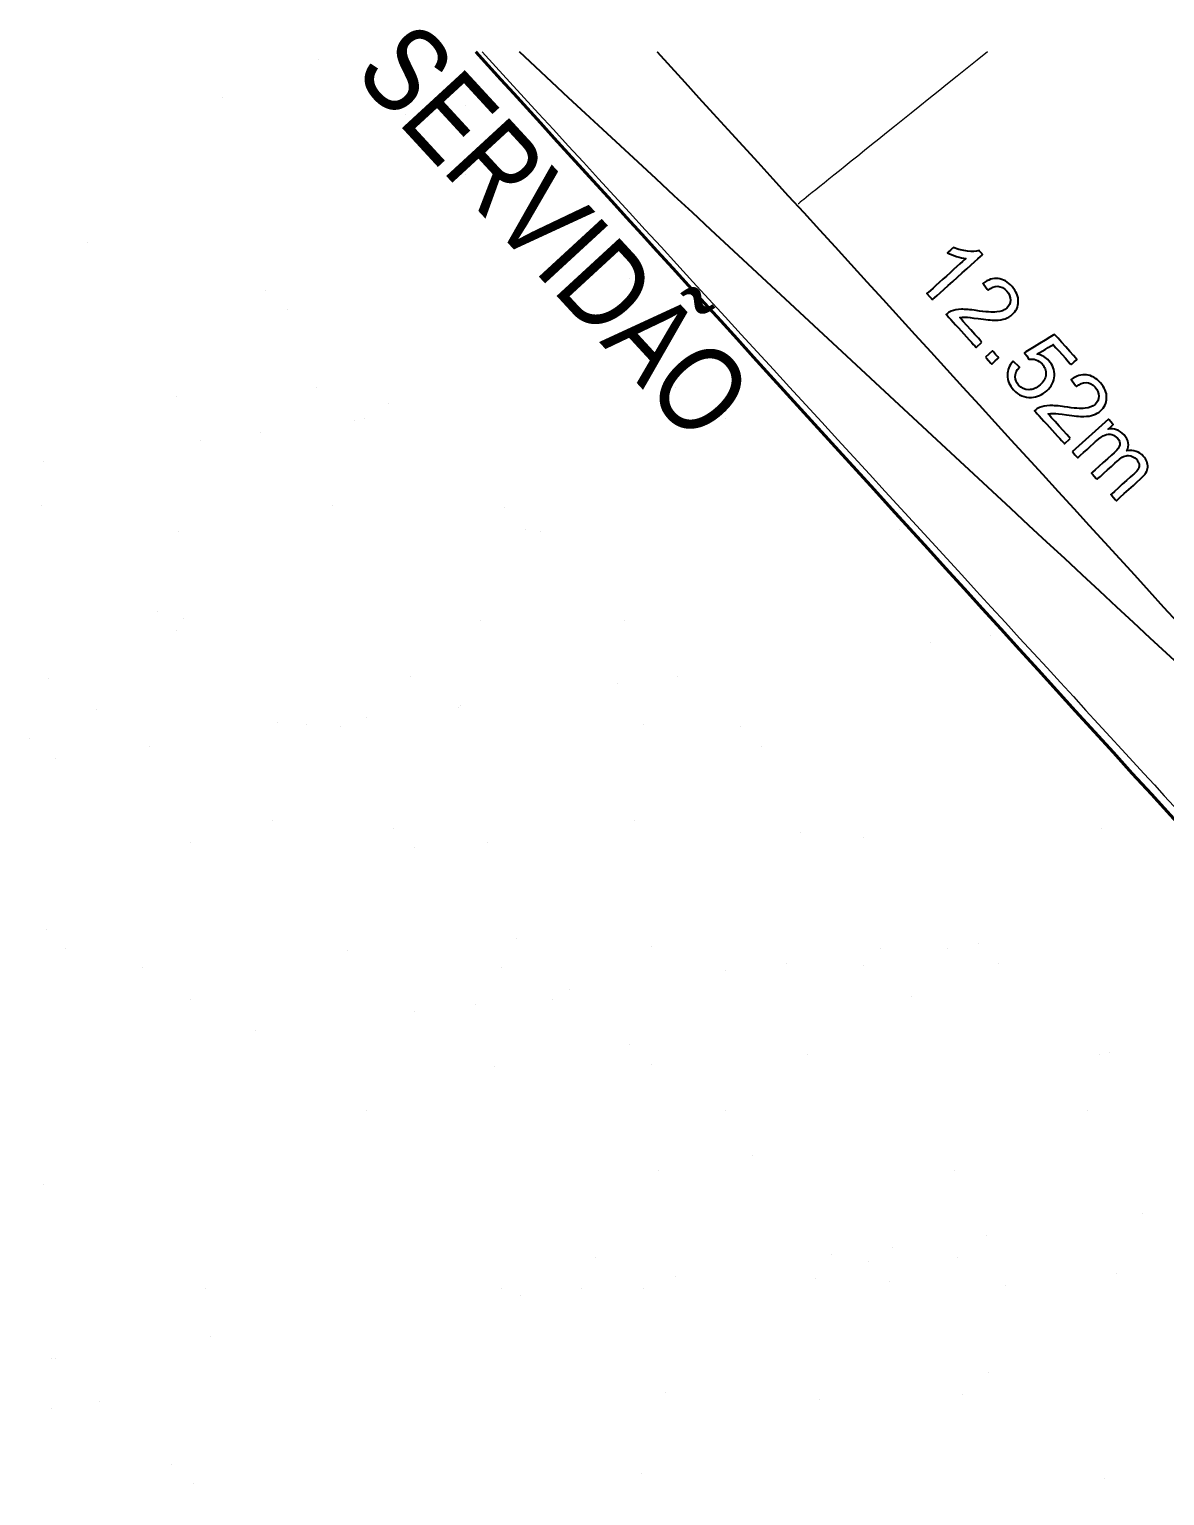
# Model space of a CAD drawing. Header units: millimetres. Extents: x 4360 to 8806, y 1896 to 3880.
# Drawn here: x 4554.8 to 4565.33, y 1941.24 to 1954.84 of the extents above; entities that cross this region are included whole.
import ezdxf

# ---------------------------------------------------------------- set-up
doc = ezdxf.new("R2010")
doc.units = ezdxf.units.MM
doc.styles.add('vinicius', font='ARIALN.TTF')

msp = doc.modelspace()

# ---------------------------------------------------------------- linework, layer by layer
at = {"lineweight": 30}
for points in [[(4557.47996, 1954.56521), (4557.47996, 1954.56521), (4557.47996, 1954.56521), (4557.47996, 1954.56521)], [(4556.58553, 1954.20746), (4556.58553, 1954.20746), (4556.58553, 1954.20746), (4556.58553, 1954.20746)], [(4558.84396, 1954.14037), (4558.84396, 1954.14037), (4558.84396, 1954.14037), (4558.84396, 1954.14037)], [(4558.28495, 1954.05095), (4558.28495, 1954.05095), (4558.28495, 1954.05095), (4558.28495, 1954.05095)], [(4558.84396, 1953.49189), (4558.84396, 1953.49189), (4558.84396, 1953.49189), (4558.84396, 1953.49189)], [(4555.3333, 1952.86579), (4555.3333, 1952.86579), (4555.3333, 1952.86579), (4555.3333, 1952.86579)], [(4560.36453, 1952.53038), (4560.36453, 1952.53038), (4560.36453, 1952.53038), (4560.36453, 1952.53038)], [(4556.98803, 1952.41856), (4556.98803, 1952.41856), (4556.98803, 1952.41856), (4556.98803, 1952.41856)], [(4557.18928, 1952.2397), (4557.18928, 1952.2397), (4557.18928, 1952.2397), (4557.18928, 1952.2397)], [(4557.45761, 1951.52413), (4557.45761, 1951.52413), (4557.45761, 1951.52413), (4557.45761, 1951.52413)], [(4560.69994, 1951.59122), (4560.69994, 1951.59122), (4560.69994, 1951.59122), (4560.69994, 1951.59122)], [(4560.78937, 1951.52413), (4560.78937, 1951.52413), (4560.78937, 1951.52413), (4560.78937, 1951.52413)], [(4556.16064, 1951.43471), (4556.16064, 1951.43471), (4556.16064, 1951.43471), (4556.16064, 1951.43471)], [(4558.12844, 1951.36762), (4558.12844, 1951.36762), (4558.12844, 1951.36762), (4558.12844, 1951.36762)], [(4557.81537, 1951.21106), (4557.81537, 1951.21106), (4557.81537, 1951.21106), (4557.81537, 1951.21106)], [(4557.9048, 1951.23346), (4557.9048, 1951.23346), (4557.9048, 1951.23346), (4557.9048, 1951.23346)], [(4561.25895, 1951.23346), (4561.25895, 1951.23346), (4561.25895, 1951.23346), (4561.25895, 1951.23346)], [(4556.38428, 1951.03221), (4556.38428, 1951.03221), (4556.38428, 1951.03221), (4556.38428, 1951.03221)], [(4556.94329, 1951.09929), (4556.94329, 1951.09929), (4556.94329, 1951.09929), (4556.94329, 1951.09929)], [(4554.9308, 1950.83096), (4554.9308, 1950.83096), (4554.9308, 1950.83096), (4554.9308, 1950.83096)], [(4554.90846, 1950.42846), (4554.90846, 1950.42846), (4554.90846, 1950.42846), (4554.90846, 1950.42846)], [(4557.61412, 1950.42846), (4557.61412, 1950.42846), (4557.61412, 1950.42846), (4557.61412, 1950.42846)], [(4559.20177, 1950.40607), (4559.20177, 1950.40607), (4559.20177, 1950.40607), (4559.20177, 1950.40607)], [(4556.18303, 1950.18247), (4556.18303, 1950.18247), (4556.18303, 1950.18247), (4556.18303, 1950.18247)], [(4559.40302, 1950.20482), (4559.40302, 1950.20482), (4559.40302, 1950.20482), (4559.40302, 1950.20482)], [(4559.53719, 1950.18247), (4559.53719, 1950.18247), (4559.53719, 1950.18247), (4559.53719, 1950.18247)], [(4562.86894, 1950.20482), (4562.86894, 1950.20482), (4562.86894, 1950.20482), (4562.86894, 1950.20482)], [(4555.98178, 1949.44456), (4555.98178, 1949.44456), (4555.98178, 1949.44456), (4555.98178, 1949.44456)], [(4556.22772, 1949.37748), (4556.22772, 1949.37748), (4556.22772, 1949.37748), (4556.22772, 1949.37748)], [(4558.97813, 1949.35513), (4558.97813, 1949.35513), (4558.97813, 1949.35513), (4558.97813, 1949.35513)], [(4560.31979, 1949.35513), (4560.31979, 1949.35513), (4560.31979, 1949.35513), (4560.31979, 1949.35513)], [(4556.16064, 1949.26565), (4556.16064, 1949.26565), (4556.16064, 1949.26565), (4556.16064, 1949.26565)], [(4563.71868, 1949.22097), (4563.71868, 1949.22097), (4563.71868, 1949.22097), (4563.71868, 1949.22097)], [(4563.15967, 1949.15388), (4563.15967, 1949.15388), (4563.15967, 1949.15388), (4563.15967, 1949.15388)], [(4554.97554, 1948.81847), (4554.97554, 1948.81847), (4554.97554, 1948.81847), (4554.97554, 1948.81847)], [(4558.32969, 1948.84081), (4558.32969, 1948.84081), (4558.32969, 1948.84081), (4558.32969, 1948.84081)], [(4560.81176, 1948.84081), (4560.81176, 1948.84081), (4560.81176, 1948.84081), (4560.81176, 1948.84081)], [(4560.2527, 1948.77373), (4560.2527, 1948.77373), (4560.2527, 1948.77373), (4560.2527, 1948.77373)], [(4555.42272, 1948.52774), (4555.42272, 1948.52774), (4555.42272, 1948.52774), (4555.42272, 1948.52774)], [(4558.77688, 1948.55014), (4558.77688, 1948.55014), (4558.77688, 1948.55014), (4558.77688, 1948.55014)], [(4558.79927, 1948.57248), (4558.79927, 1948.57248), (4558.79927, 1948.57248), (4558.79927, 1948.57248)], [(4557.0998, 1948.41597), (4557.0998, 1948.41597), (4557.0998, 1948.41597), (4557.0998, 1948.41597)], [(4557.36813, 1948.39357), (4557.36813, 1948.39357), (4557.36813, 1948.39357), (4557.36813, 1948.39357)], [(4557.92719, 1948.46066), (4557.92719, 1948.46066), (4557.92719, 1948.46066), (4557.92719, 1948.46066)], [(4560.49869, 1948.39357), (4560.49869, 1948.39357), (4560.49869, 1948.39357), (4560.49869, 1948.39357)], [(4554.79663, 1948.25941), (4554.79663, 1948.25941), (4554.79663, 1948.25941), (4554.79663, 1948.25941)], [(4557.6812, 1948.37123), (4557.6812, 1948.37123), (4557.6812, 1948.37123), (4557.6812, 1948.37123)], [(4561.39312, 1948.37123), (4561.39312, 1948.37123), (4561.39312, 1948.37123), (4561.39312, 1948.37123)], [(4555.9147, 1948.19232), (4555.9147, 1948.19232), (4555.9147, 1948.19232), (4555.9147, 1948.19232)], [(4561.59437, 1948.19232), (4561.59437, 1948.19232), (4561.59437, 1948.19232), (4561.59437, 1948.19232)], [(4555.04262, 1948.08055), (4555.04262, 1948.08055), (4555.04262, 1948.08055), (4555.04262, 1948.08055)], [(4557.05511, 1947.49915), (4557.05511, 1947.49915), (4557.05511, 1947.49915), (4557.05511, 1947.49915)], [(4558.17313, 1947.43207), (4558.17313, 1947.43207), (4558.17313, 1947.43207), (4558.17313, 1947.43207)], [(4560.40927, 1947.49915), (4560.40927, 1947.49915), (4560.40927, 1947.49915), (4560.40927, 1947.49915)], [(4564.74727, 1947.43207), (4564.74727, 1947.43207), (4564.74727, 1947.43207), (4564.74727, 1947.43207)], [(4556.2948, 1947.2979), (4556.2948, 1947.2979), (4556.2948, 1947.2979), (4556.2948, 1947.2979)], [(4559.04521, 1947.2979), (4559.04521, 1947.2979), (4559.04521, 1947.2979), (4559.04521, 1947.2979)], [(4561.95218, 1947.38733), (4561.95218, 1947.38733), (4561.95218, 1947.38733), (4561.95218, 1947.38733)], [(4562.53353, 1947.34264), (4562.53353, 1947.34264), (4562.53353, 1947.34264), (4562.53353, 1947.34264)], [(4558.37438, 1947.25316), (4558.37438, 1947.25316), (4558.37438, 1947.25316), (4558.37438, 1947.25316)], [(4554.95314, 1946.4929), (4554.95314, 1946.4929), (4554.95314, 1946.4929), (4554.95314, 1946.4929)], [(4559.31354, 1946.40348), (4559.31354, 1946.40348), (4559.31354, 1946.40348), (4559.31354, 1946.40348)], [(4563.60686, 1946.35874), (4563.60686, 1946.35874), (4563.60686, 1946.35874), (4563.60686, 1946.35874)], [(4555.13205, 1946.314), (4555.13205, 1946.314), (4555.13205, 1946.314), (4555.13205, 1946.314)], [(4557.74829, 1946.29166), (4557.74829, 1946.29166), (4557.74829, 1946.29166), (4557.74829, 1946.29166)], [(4560.56578, 1946.3364), (4560.56578, 1946.3364), (4560.56578, 1946.3364), (4560.56578, 1946.3364)], [(4562.69009, 1946.314), (4562.69009, 1946.314), (4562.69009, 1946.314), (4562.69009, 1946.314)], [(4563.31618, 1946.314), (4563.31618, 1946.314), (4563.31618, 1946.314), (4563.31618, 1946.314)], [(4555.84762, 1946.13515), (4555.84762, 1946.13515), (4555.84762, 1946.13515), (4555.84762, 1946.13515)], [(4559.17938, 1946.13515), (4559.17938, 1946.13515), (4559.17938, 1946.13515), (4559.17938, 1946.13515)], [(4561.25895, 1946.11275), (4561.25895, 1946.11275), (4561.25895, 1946.11275), (4561.25895, 1946.11275)], [(4561.81801, 1946.17983), (4561.81801, 1946.17983), (4561.81801, 1946.17983), (4561.81801, 1946.17983)], [(4562.53353, 1946.15749), (4562.53353, 1946.15749), (4562.53353, 1946.15749), (4562.53353, 1946.15749)], [(4563.78576, 1946.17983), (4563.78576, 1946.17983), (4563.78576, 1946.17983), (4563.78576, 1946.17983)], [(4556.2948, 1945.84442), (4556.2948, 1945.84442), (4556.2948, 1945.84442), (4556.2948, 1945.84442)], [(4558.93344, 1945.79973), (4558.93344, 1945.79973), (4558.93344, 1945.79973), (4558.93344, 1945.79973)], [(4559.64896, 1945.84442), (4559.64896, 1945.84442), (4559.64896, 1945.84442), (4559.64896, 1945.84442)], [(4559.80552, 1945.9339), (4559.80552, 1945.9339), (4559.80552, 1945.9339), (4559.80552, 1945.9339)], [(4562.98077, 1945.86681), (4562.98077, 1945.86681), (4562.98077, 1945.86681), (4562.98077, 1945.86681)], [(4558.37438, 1945.73265), (4558.37438, 1945.73265), (4558.37438, 1945.73265), (4558.37438, 1945.73265)], [(4556.89855, 1945.55374), (4556.89855, 1945.55374), (4556.89855, 1945.55374), (4556.89855, 1945.55374)], [(4560.36453, 1945.41958), (4560.36453, 1945.41958), (4560.36453, 1945.41958), (4560.36453, 1945.41958)], [(4562.01926, 1945.33015), (4562.01926, 1945.33015), (4562.01926, 1945.33015), (4562.01926, 1945.33015)], [(4564.72493, 1945.33015), (4564.72493, 1945.33015), (4564.72493, 1945.33015), (4564.72493, 1945.33015)], [(4564.81435, 1945.35249), (4564.81435, 1945.35249), (4564.81435, 1945.35249), (4564.81435, 1945.35249)], [(4559.11229, 1945.21833), (4559.11229, 1945.21833), (4559.11229, 1945.21833), (4559.11229, 1945.21833)], [(4560.56578, 1945.24067), (4560.56578, 1945.24067), (4560.56578, 1945.24067), (4560.56578, 1945.24067)], [(4557.92719, 1944.81583), (4557.92719, 1944.81583), (4557.92719, 1944.81583), (4557.92719, 1944.81583)], [(4561.25895, 1944.81583), (4561.25895, 1944.81583), (4561.25895, 1944.81583), (4561.25895, 1944.81583)], [(4564.6131, 1944.81583), (4564.6131, 1944.81583), (4564.6131, 1944.81583), (4564.6131, 1944.81583)], [(4561.50494, 1944.39099), (4561.50494, 1944.39099), (4561.50494, 1944.39099), (4561.50494, 1944.39099)], [(4560.63286, 1944.25682), (4560.63286, 1944.25682), (4560.63286, 1944.25682), (4560.63286, 1944.25682)], [(4563.38326, 1944.25682), (4563.38326, 1944.25682), (4563.38326, 1944.25682), (4563.38326, 1944.25682)], [(4554.9308, 1944.12265), (4554.9308, 1944.12265), (4554.9308, 1944.12265), (4554.9308, 1944.12265)], [(4565.12742, 1943.85432), (4565.12742, 1943.85432), (4565.12742, 1943.85432), (4565.12742, 1943.85432)], [(4563.67394, 1943.65307), (4563.67394, 1943.65307), (4563.67394, 1943.65307), (4563.67394, 1943.65307)], [(4562.80186, 1943.54125), (4562.80186, 1943.54125), (4562.80186, 1943.54125), (4562.80186, 1943.54125)], [(4560.05145, 1943.45182), (4560.05145, 1943.45182), (4560.05145, 1943.45182), (4560.05145, 1943.45182)], [(4562.24285, 1943.47417), (4562.24285, 1943.47417), (4562.24285, 1943.47417), (4562.24285, 1943.47417)], [(4562.57827, 1943.40708), (4562.57827, 1943.40708), (4562.57827, 1943.40708), (4562.57827, 1943.40708)], [(4563.40561, 1943.45182), (4563.40561, 1943.45182), (4563.40561, 1943.45182), (4563.40561, 1943.45182)], [(4560.78937, 1943.27292), (4560.78937, 1943.27292), (4560.78937, 1943.27292), (4560.78937, 1943.27292)], [(4562.08634, 1943.25057), (4562.08634, 1943.25057), (4562.08634, 1943.25057), (4562.08634, 1943.25057)], [(4562.77952, 1943.22818), (4562.77952, 1943.22818), (4562.77952, 1943.22818), (4562.77952, 1943.22818)], [(4564.88143, 1943.29526), (4564.88143, 1943.29526), (4564.88143, 1943.29526), (4564.88143, 1943.29526)], [(4556.42897, 1943.1611), (4556.42897, 1943.1611), (4556.42897, 1943.1611), (4556.42897, 1943.1611)], [(4559.17938, 1943.1611), (4559.17938, 1943.1611), (4559.17938, 1943.1611), (4559.17938, 1943.1611)], [(4559.35828, 1943.09401), (4559.35828, 1943.09401), (4559.35828, 1943.09401), (4559.35828, 1943.09401)], [(4559.91729, 1943.1611), (4559.91729, 1943.1611), (4559.91729, 1943.1611), (4559.91729, 1943.1611)], [(4560.49869, 1943.1611), (4560.49869, 1943.1611), (4560.49869, 1943.1611), (4560.49869, 1943.1611)], [(4563.85285, 1943.18349), (4563.85285, 1943.18349), (4563.85285, 1943.18349), (4563.85285, 1943.18349)], [(4556.47371, 1942.71391), (4556.47371, 1942.71391), (4556.47371, 1942.71391), (4556.47371, 1942.71391)], [(4554.99788, 1942.51266), (4554.99788, 1942.51266), (4554.99788, 1942.51266), (4554.99788, 1942.51266)], [(4555.04262, 1942.51266), (4555.04262, 1942.51266), (4555.04262, 1942.51266), (4555.04262, 1942.51266)], [(4563.69634, 1942.37849), (4563.69634, 1942.37849), (4563.69634, 1942.37849), (4563.69634, 1942.37849)], [(4560.69994, 1942.19959), (4560.69994, 1942.19959), (4560.69994, 1942.19959), (4560.69994, 1942.19959)], [(4562.13103, 1942.13251), (4562.13103, 1942.13251), (4562.13103, 1942.13251), (4562.13103, 1942.13251)], [(4563.45035, 1942.17725), (4563.45035, 1942.17725), (4563.45035, 1942.17725), (4563.45035, 1942.17725)], [(4554.99788, 1942.04308), (4554.99788, 1942.04308), (4554.99788, 1942.04308), (4554.99788, 1942.04308)], [(4555.44512, 1942.11016), (4555.44512, 1942.11016), (4555.44512, 1942.11016), (4555.44512, 1942.11016)], [(4556.11595, 1941.52876), (4556.11595, 1941.52876), (4556.11595, 1941.52876), (4556.11595, 1941.52876)], [(4556.3172, 1941.34985), (4556.3172, 1941.34985), (4556.3172, 1941.34985), (4556.3172, 1941.34985)], [(4560.47635, 1941.43933), (4560.47635, 1941.43933), (4560.47635, 1941.43933), (4560.47635, 1941.43933)], [(4564.76966, 1941.39459), (4564.76966, 1941.39459), (4564.76966, 1941.39459), (4564.76966, 1941.39459)]]:
    msp.add_open_spline(points, degree=3, dxfattribs=at)
at = {"lineweight": 40}
msp.add_open_spline([(4558.9403, 1954.63331), (4563.78131, 1949.31276), (4575.95014, 1935.93852), (4575.95014, 1935.93852), (4575.95014, 1935.93852), (4575.95014, 1935.93852), (4583.77651, 1922.36535), (4583.77651, 1922.36535)], degree=3, knots=[0.533151737, 0.533151737, 0.533151737, 0.533151737, 0.666666667, 0.666666667, 0.666666667, 0.666666677, 1, 1, 1, 1], dxfattribs=at)
at = {"lineweight": 0}
for points in [[(4558.99855, 1954.63331), (4561.68876, 1951.69972), (4566.15601, 1946.82832), (4566.15601, 1946.82832)], [(4567.74366, 1946.82832), (4567.74366, 1946.82832), (4562.50091, 1951.69972), (4559.34369, 1954.63331)]]:
    msp.add_open_spline(points, degree=3, dxfattribs=at)
for points, knots in [([(4560.62118, 1954.63331), (4563.29824, 1951.69972), (4567.74366, 1946.82832), (4567.74366, 1946.82832), (4567.74366, 1946.82832), (4562.50091, 1951.69972), (4559.34369, 1954.63331)], [0.650551377, 0.650551377, 0.650551377, 0.650551377, 1, 1, 1, 1.174724313, 1.174724313, 1.174724313, 1.174724313]), ([(4563.17594, 1952.33399), (4563.17594, 1952.33399), (4563.12465, 1952.39077), (4563.12465, 1952.39077), (4563.12465, 1952.39077), (4563.12465, 1952.39077), (4563.48716, 1952.71779), (4563.48716, 1952.71779), (4563.48716, 1952.71779), (4563.46176, 1952.71959), (4563.43239, 1952.72582), (4563.39937, 1952.73622), (4563.39937, 1952.73622), (4563.36631, 1952.74668), (4563.33852, 1952.75778), (4563.31592, 1952.76977), (4563.31592, 1952.76977), (4563.31592, 1952.76977), (4563.37096, 1952.81931), (4563.37096, 1952.81931), (4563.37096, 1952.81931), (4563.41459, 1952.80093), (4563.4578, 1952.78952), (4563.50069, 1952.78487), (4563.50069, 1952.78487), (4563.54337, 1952.78028), (4563.57923, 1952.78202), (4563.60812, 1952.7901), (4563.60812, 1952.7901), (4563.60812, 1952.7901), (4563.64124, 1952.75344), (4563.64124, 1952.75344), (4563.64124, 1952.75344), (4563.64124, 1952.75344), (4563.17594, 1952.33399), (4563.17594, 1952.33399)], [0, 0, 0, 0, 0.1, 0.1, 0.1, 0.10000001, 0.2, 0.2, 0.2, 0.20000001, 0.3, 0.3, 0.3, 0.30000001, 0.4, 0.4, 0.4, 0.40000001, 0.5, 0.5, 0.5, 0.50000001, 0.6, 0.6, 0.6, 0.60000001, 0.7, 0.7, 0.7, 0.70000001, 0.8, 0.8, 0.8, 0.80000001, 1, 1, 1, 1]), ([(4563.6348, 1951.94105), (4563.6348, 1951.94105), (4563.58018, 1951.89182), (4563.58018, 1951.89182), (4563.58018, 1951.89182), (4563.58018, 1951.89182), (4563.30398, 1952.19813), (4563.30398, 1952.19813), (4563.30398, 1952.19813), (4563.31734, 1952.21097), (4563.3324, 1952.22053), (4563.34946, 1952.22708), (4563.34946, 1952.22708), (4563.3773, 1952.23807), (4563.4092, 1952.24419), (4563.44496, 1952.24525), (4563.44496, 1952.24525), (4563.48056, 1952.24625), (4563.52636, 1952.24256), (4563.58219, 1952.2341), (4563.58219, 1952.2341), (4563.66887, 1952.2209), (4563.73236, 1952.21646), (4563.7724, 1952.22053), (4563.7724, 1952.22053), (4563.81254, 1952.2246), (4563.84328, 1952.23622), (4563.86484, 1952.25566), (4563.86484, 1952.25566), (4563.88739, 1952.27599), (4563.89917, 1952.30114), (4563.90001, 1952.33124), (4563.90001, 1952.33124), (4563.90097, 1952.3613), (4563.88987, 1952.38935), (4563.86642, 1952.41523), (4563.86642, 1952.41523), (4563.84175, 1952.44264), (4563.81381, 1952.45722), (4563.78243, 1952.45881), (4563.78243, 1952.45881), (4563.75122, 1952.46039), (4563.721, 1952.44824), (4563.69174, 1952.42215), (4563.69174, 1952.42215), (4563.69174, 1952.42215), (4563.64499, 1952.48606), (4563.64499, 1952.48606), (4563.64499, 1952.48606), (4563.69222, 1952.52145), (4563.73902, 1952.53635), (4563.78545, 1952.53085), (4563.78545, 1952.53085), (4563.83198, 1952.52531), (4563.87492, 1952.50048), (4563.9147, 1952.45648), (4563.9147, 1952.45648), (4563.95474, 1952.41206), (4563.97412, 1952.36568), (4563.97286, 1952.31756), (4563.97286, 1952.31756), (4563.97164, 1952.26934), (4563.95268, 1952.22893), (4563.91623, 1952.19592), (4563.91623, 1952.19592), (4563.8978, 1952.17922), (4563.87619, 1952.16665), (4563.85137, 1952.15809), (4563.85137, 1952.15809), (4563.82659, 1952.14949), (4563.79633, 1952.14505), (4563.76073, 1952.14484), (4563.76073, 1952.14484), (4563.72497, 1952.14463), (4563.67151, 1952.14927), (4563.6001, 1952.15899), (4563.6001, 1952.15899), (4563.54057, 1952.16729), (4563.50132, 1952.17167), (4563.48246, 1952.17209), (4563.48246, 1952.17209), (4563.46339, 1952.17273), (4563.44596, 1952.17141), (4563.42996, 1952.16845), (4563.42996, 1952.16845), (4563.42996, 1952.16845), (4563.6348, 1951.94105), (4563.6348, 1951.94105)], [0, 0, 0, 0, 0.04347826, 0.04347826, 0.04347826, 0.04347827, 0.08695652, 0.08695652, 0.08695652, 0.08695653, 0.13043478, 0.13043478, 0.13043478, 0.13043479, 0.17391304, 0.17391304, 0.17391304, 0.17391305, 0.2173913, 0.2173913, 0.2173913, 0.21739131, 0.26086957, 0.26086957, 0.26086957, 0.26086958, 0.30434783, 0.30434783, 0.30434783, 0.30434784, 0.34782609, 0.34782609, 0.34782609, 0.3478261, 0.39130435, 0.39130435, 0.39130435, 0.39130436, 0.43478261, 0.43478261, 0.43478261, 0.43478262, 0.47826087, 0.47826087, 0.47826087, 0.47826088, 0.52173913, 0.52173913, 0.52173913, 0.52173914, 0.56521739, 0.56521739, 0.56521739, 0.5652174, 0.60869565, 0.60869565, 0.60869565, 0.60869566, 0.65217391, 0.65217391, 0.65217391, 0.65217392, 0.69565217, 0.69565217, 0.69565217, 0.69565218, 0.73913043, 0.73913043, 0.73913043, 0.73913044, 0.7826087, 0.7826087, 0.7826087, 0.78260871, 0.82608696, 0.82608696, 0.82608696, 0.82608697, 0.86956522, 0.86956522, 0.86956522, 0.86956523, 0.91304348, 0.91304348, 0.91304348, 0.91304349, 1, 1, 1, 1]), ([(4563.92357, 1951.76436), (4563.92357, 1951.76436), (4563.98263, 1951.70927), (4563.98263, 1951.70927), (4563.98263, 1951.70927), (4563.95754, 1951.67864), (4563.94491, 1951.64869), (4563.94481, 1951.61932), (4563.94481, 1951.61932), (4563.94475, 1951.58995), (4563.95484, 1951.56386), (4563.97544, 1951.54119), (4563.97544, 1951.54119), (4564.00006, 1951.51378), (4564.03138, 1951.49989), (4564.06899, 1951.49957), (4564.06899, 1951.49957), (4564.10676, 1951.4991), (4564.14278, 1951.51441), (4564.1769, 1951.54521), (4564.1769, 1951.54521), (4564.20944, 1951.57447), (4564.22671, 1951.60659), (4564.2292, 1951.64177), (4564.2292, 1951.64177), (4564.23147, 1951.67689), (4564.21921, 1951.70927), (4564.19254, 1951.73869), (4564.19254, 1951.73869), (4564.17616, 1951.75713), (4564.1571, 1951.76996), (4564.13549, 1951.77709), (4564.13549, 1951.77709), (4564.11373, 1951.78438), (4564.09255, 1951.78629), (4564.07174, 1951.78264), (4564.07174, 1951.78264), (4564.07174, 1951.78264), (4564.03048, 1951.84243), (4564.03048, 1951.84243), (4564.03048, 1951.84243), (4564.03048, 1951.84243), (4564.30901, 1952.01215), (4564.30901, 1952.01215), (4564.30901, 1952.01215), (4564.30901, 1952.01215), (4564.51676, 1951.78169), (4564.51676, 1951.78169), (4564.51676, 1951.78169), (4564.51676, 1951.78169), (4564.46246, 1951.73257), (4564.46246, 1951.73257), (4564.46246, 1951.73257), (4564.46246, 1951.73257), (4564.29565, 1951.91755), (4564.29565, 1951.91755), (4564.29565, 1951.91755), (4564.29565, 1951.91755), (4564.14859, 1951.83029), (4564.14859, 1951.83029), (4564.14859, 1951.83029), (4564.19307, 1951.81993), (4564.22914, 1951.79944), (4564.25666, 1951.76885), (4564.25666, 1951.76885), (4564.29311, 1951.72845), (4564.30986, 1951.68165), (4564.30695, 1951.62861), (4564.30695, 1951.62861), (4564.30394, 1951.57542), (4564.28043, 1951.5291), (4564.23638, 1951.48938), (4564.23638, 1951.48938), (4564.19444, 1951.45161), (4564.14722, 1951.43106), (4564.09461, 1951.428), (4564.09461, 1951.428), (4564.03033, 1951.42388), (4563.97497, 1951.4476), (4563.92859, 1951.49894), (4563.92859, 1951.49894), (4563.89051, 1951.54114), (4563.87144, 1951.5862), (4563.87096, 1951.63416), (4563.87096, 1951.63416), (4563.87044, 1951.68202), (4563.88813, 1951.72544), (4563.92357, 1951.76436)], [0, 0, 0, 0, 0.04347826, 0.04347826, 0.04347826, 0.04347827, 0.08695652, 0.08695652, 0.08695652, 0.08695653, 0.13043478, 0.13043478, 0.13043478, 0.13043479, 0.17391304, 0.17391304, 0.17391304, 0.17391305, 0.2173913, 0.2173913, 0.2173913, 0.21739131, 0.26086957, 0.26086957, 0.26086957, 0.26086958, 0.30434783, 0.30434783, 0.30434783, 0.30434784, 0.34782609, 0.34782609, 0.34782609, 0.3478261, 0.39130435, 0.39130435, 0.39130435, 0.39130436, 0.43478261, 0.43478261, 0.43478261, 0.43478262, 0.47826087, 0.47826087, 0.47826087, 0.47826088, 0.52173913, 0.52173913, 0.52173913, 0.52173914, 0.56521739, 0.56521739, 0.56521739, 0.5652174, 0.60869565, 0.60869565, 0.60869565, 0.60869566, 0.65217391, 0.65217391, 0.65217391, 0.65217392, 0.69565217, 0.69565217, 0.69565217, 0.69565218, 0.73913043, 0.73913043, 0.73913043, 0.73913044, 0.7826087, 0.7826087, 0.7826087, 0.78260871, 0.82608696, 0.82608696, 0.82608696, 0.82608697, 0.86956522, 0.86956522, 0.86956522, 0.86956523, 0.91304348, 0.91304348, 0.91304348, 0.91304349, 1, 1, 1, 1]), ([(4563.66723, 1951.8015), (4563.66723, 1951.8015), (4563.7321, 1951.86002), (4563.7321, 1951.86002), (4563.7321, 1951.86002), (4563.7321, 1951.86002), (4563.79041, 1951.79516), (4563.79041, 1951.79516), (4563.79041, 1951.79516), (4563.79041, 1951.79516), (4563.7257, 1951.73679), (4563.7257, 1951.73679), (4563.7257, 1951.73679), (4563.7257, 1951.73679), (4563.66723, 1951.8015), (4563.66723, 1951.8015)], [0, 0, 0, 0, 0.2, 0.2, 0.2, 0.20000001, 0.4, 0.4, 0.4, 0.40000001, 0.6, 0.6, 0.6, 0.60000001, 1, 1, 1, 1]), ([(4564.45443, 1951.04784), (4564.45443, 1951.04784), (4564.39981, 1950.99856), (4564.39981, 1950.99856), (4564.39981, 1950.99856), (4564.39981, 1950.99856), (4564.12361, 1951.30487), (4564.12361, 1951.30487), (4564.12361, 1951.30487), (4564.13697, 1951.31771), (4564.15203, 1951.32732), (4564.16909, 1951.33387), (4564.16909, 1951.33387), (4564.19692, 1951.34486), (4564.22883, 1951.35093), (4564.26459, 1951.35199), (4564.26459, 1951.35199), (4564.30019, 1951.35299), (4564.34593, 1951.3493), (4564.40182, 1951.34084), (4564.40182, 1951.34084), (4564.4885, 1951.32764), (4564.55199, 1951.3232), (4564.59203, 1951.32727), (4564.59203, 1951.32727), (4564.63217, 1951.33134), (4564.66291, 1951.34301), (4564.68446, 1951.36239), (4564.68446, 1951.36239), (4564.70702, 1951.38273), (4564.7188, 1951.40793), (4564.71964, 1951.43798), (4564.71964, 1951.43798), (4564.72059, 1951.46804), (4564.7095, 1951.49609), (4564.68605, 1951.52202), (4564.68605, 1951.52202), (4564.66138, 1951.54944), (4564.63344, 1951.56401), (4564.60206, 1951.56555), (4564.60206, 1951.56555), (4564.57085, 1951.56713), (4564.54063, 1951.55498), (4564.51137, 1951.52889), (4564.51137, 1951.52889), (4564.51137, 1951.52889), (4564.46462, 1951.5928), (4564.46462, 1951.5928), (4564.46462, 1951.5928), (4564.51184, 1951.62819), (4564.55864, 1951.64309), (4564.60507, 1951.63765), (4564.60507, 1951.63765), (4564.65156, 1951.63205), (4564.69455, 1951.60722), (4564.73433, 1951.56322), (4564.73433, 1951.56322), (4564.77437, 1951.51885), (4564.79375, 1951.47242), (4564.79248, 1951.42435), (4564.79248, 1951.42435), (4564.79122, 1951.37608), (4564.77231, 1951.33572), (4564.73586, 1951.30271), (4564.73586, 1951.30271), (4564.71742, 1951.28596), (4564.69577, 1951.27339), (4564.67099, 1951.26483), (4564.67099, 1951.26483), (4564.64622, 1951.25622), (4564.61595, 1951.25179), (4564.58035, 1951.25163), (4564.58035, 1951.25163), (4564.54459, 1951.25136), (4564.49114, 1951.25601), (4564.41972, 1951.26573), (4564.41972, 1951.26573), (4564.36019, 1951.27402), (4564.32095, 1951.27841), (4564.30209, 1951.27888), (4564.30209, 1951.27888), (4564.28302, 1951.27947), (4564.26559, 1951.27814), (4564.24959, 1951.27524), (4564.24959, 1951.27524), (4564.24959, 1951.27524), (4564.45443, 1951.04784), (4564.45443, 1951.04784)], [0, 0, 0, 0, 0.04347826, 0.04347826, 0.04347826, 0.04347827, 0.08695652, 0.08695652, 0.08695652, 0.08695653, 0.13043478, 0.13043478, 0.13043478, 0.13043479, 0.17391304, 0.17391304, 0.17391304, 0.17391305, 0.2173913, 0.2173913, 0.2173913, 0.21739131, 0.26086957, 0.26086957, 0.26086957, 0.26086958, 0.30434783, 0.30434783, 0.30434783, 0.30434784, 0.34782609, 0.34782609, 0.34782609, 0.3478261, 0.39130435, 0.39130435, 0.39130435, 0.39130436, 0.43478261, 0.43478261, 0.43478261, 0.43478262, 0.47826087, 0.47826087, 0.47826087, 0.47826088, 0.52173913, 0.52173913, 0.52173913, 0.52173914, 0.56521739, 0.56521739, 0.56521739, 0.5652174, 0.60869565, 0.60869565, 0.60869565, 0.60869566, 0.65217391, 0.65217391, 0.65217391, 0.65217392, 0.69565217, 0.69565217, 0.69565217, 0.69565218, 0.73913043, 0.73913043, 0.73913043, 0.73913044, 0.7826087, 0.7826087, 0.7826087, 0.78260871, 0.82608696, 0.82608696, 0.82608696, 0.82608697, 0.86956522, 0.86956522, 0.86956522, 0.86956523, 0.91304348, 0.91304348, 0.91304348, 0.91304349, 1, 1, 1, 1]), ([(4564.47228, 1950.92451), (4564.47228, 1950.92451), (4564.80807, 1951.22723), (4564.80807, 1951.22723), (4564.80807, 1951.22723), (4564.80807, 1951.22723), (4564.85397, 1951.1762), (4564.85397, 1951.1762), (4564.85397, 1951.1762), (4564.85397, 1951.1762), (4564.80685, 1951.13378), (4564.80685, 1951.13378), (4564.80685, 1951.13378), (4564.83273, 1951.13801), (4564.85862, 1951.13595), (4564.88439, 1951.12745), (4564.88439, 1951.12745), (4564.91017, 1951.1191), (4564.9332, 1951.10368), (4564.95338, 1951.08128), (4564.95338, 1951.08128), (4564.97572, 1951.05635), (4564.98898, 1951.03142), (4564.99305, 1951.00622), (4564.99305, 1951.00622), (4564.99706, 1950.98092), (4564.99262, 1950.95667), (4564.9801, 1950.93354), (4564.9801, 1950.93354), (4565.04323, 1950.94215), (4565.09399, 1950.92535), (4565.13228, 1950.88278), (4565.13228, 1950.88278), (4565.16239, 1950.8495), (4565.17623, 1950.81554), (4565.17391, 1950.7811), (4565.17391, 1950.7811), (4565.17164, 1950.7465), (4565.15125, 1950.7119), (4565.1129, 1950.67736), (4565.1129, 1950.67736), (4565.1129, 1950.67736), (4564.88244, 1950.46945), (4564.88244, 1950.46945), (4564.88244, 1950.46945), (4564.88244, 1950.46945), (4564.83147, 1950.52613), (4564.83147, 1950.52613), (4564.83147, 1950.52613), (4564.83147, 1950.52613), (4565.04302, 1950.71692), (4565.04302, 1950.71692), (4565.04302, 1950.71692), (4565.06573, 1950.73736), (4565.08041, 1950.75389), (4565.08717, 1950.76668), (4565.08717, 1950.76668), (4565.09378, 1950.77941), (4565.09584, 1950.79335), (4565.0932, 1950.80851), (4565.0932, 1950.80851), (4565.09055, 1950.82378), (4565.08337, 1950.83793), (4565.07154, 1950.85098), (4565.07154, 1950.85098), (4565.05025, 1950.87448), (4565.02479, 1950.88711), (4564.995, 1950.88848), (4564.995, 1950.88848), (4564.96521, 1950.88986), (4564.93309, 1950.87507), (4564.89855, 1950.8439), (4564.89855, 1950.8439), (4564.89855, 1950.8439), (4564.70348, 1950.66801), (4564.70348, 1950.66801), (4564.70348, 1950.66801), (4564.70348, 1950.66801), (4564.65224, 1950.72495), (4564.65224, 1950.72495), (4564.65224, 1950.72495), (4564.65224, 1950.72495), (4564.87024, 1950.9216), (4564.87024, 1950.9216), (4564.87024, 1950.9216), (4564.89559, 1950.94453), (4564.91043, 1950.96618), (4564.91466, 1950.98678), (4564.91466, 1950.98678), (4564.91894, 1951.00754), (4564.91165, 1951.02841), (4564.89263, 1951.04948), (4564.89263, 1951.04948), (4564.87805, 1951.06543), (4564.86062, 1951.07647), (4564.83986, 1951.08249), (4564.83986, 1951.08249), (4564.81926, 1951.08846), (4564.79803, 1951.0872), (4564.77627, 1951.0788), (4564.77627, 1951.0788), (4564.75456, 1951.07024), (4564.72841, 1951.05212), (4564.69783, 1951.0246), (4564.69783, 1951.0246), (4564.69783, 1951.0246), (4564.52362, 1950.86756), (4564.52362, 1950.86756), (4564.52362, 1950.86756), (4564.52362, 1950.86756), (4564.47228, 1950.92451), (4564.47228, 1950.92451)], [0, 0, 0, 0, 0.03448276, 0.03448276, 0.03448276, 0.03448277, 0.06896552, 0.06896552, 0.06896552, 0.06896553, 0.10344828, 0.10344828, 0.10344828, 0.10344829, 0.13793103, 0.13793103, 0.13793103, 0.13793104, 0.17241379, 0.17241379, 0.17241379, 0.1724138, 0.20689655, 0.20689655, 0.20689655, 0.20689656, 0.24137931, 0.24137931, 0.24137931, 0.24137932, 0.27586207, 0.27586207, 0.27586207, 0.27586208, 0.31034483, 0.31034483, 0.31034483, 0.31034484, 0.34482759, 0.34482759, 0.34482759, 0.3448276, 0.37931034, 0.37931034, 0.37931034, 0.37931035, 0.4137931, 0.4137931, 0.4137931, 0.41379311, 0.44827586, 0.44827586, 0.44827586, 0.44827587, 0.48275862, 0.48275862, 0.48275862, 0.48275863, 0.51724138, 0.51724138, 0.51724138, 0.51724139, 0.55172414, 0.55172414, 0.55172414, 0.55172415, 0.5862069, 0.5862069, 0.5862069, 0.58620691, 0.62068966, 0.62068966, 0.62068966, 0.62068967, 0.65517241, 0.65517241, 0.65517241, 0.65517242, 0.68965517, 0.68965517, 0.68965517, 0.68965518, 0.72413793, 0.72413793, 0.72413793, 0.72413794, 0.75862069, 0.75862069, 0.75862069, 0.7586207, 0.79310345, 0.79310345, 0.79310345, 0.79310346, 0.82758621, 0.82758621, 0.82758621, 0.82758622, 0.86206897, 0.86206897, 0.86206897, 0.86206898, 0.89655172, 0.89655172, 0.89655172, 0.89655173, 0.93103448, 0.93103448, 0.93103448, 0.93103449, 1, 1, 1, 1])]:
    msp.add_open_spline(points, degree=3, knots=knots)
msp.add_open_spline([(4560.62118, 1954.63331), (4563.29824, 1951.69972), (4567.74366, 1946.82832), (4567.74366, 1946.82832), (4567.74366, 1946.82832), (4562.50091, 1951.69972), (4559.34369, 1954.63331)], degree=3, knots=[0.650551377, 0.650551377, 0.650551377, 0.650551377, 1, 1, 1, 1.174724313, 1.174724313, 1.174724313, 1.174724313], dxfattribs=at)
at = {"lineweight": 20}
msp.add_open_spline([(4563.68604, 1954.63331), (4562.65975, 1953.8095), (4561.92978, 1953.22355), (4561.92978, 1953.22355)], degree=3, dxfattribs=at)

# ---------------------------------------------------------------- texts
at = {"insert": (4558.37693, 1954.96449), "char_height": 0.79232, "width": 20.1128286, "attachment_point": 1, "rotation": 312.632797, "style": 'vinicius'}
msp.add_mtext('SERVIDÃO', dxfattribs=at)

doc.saveas('drawing.dxf')
